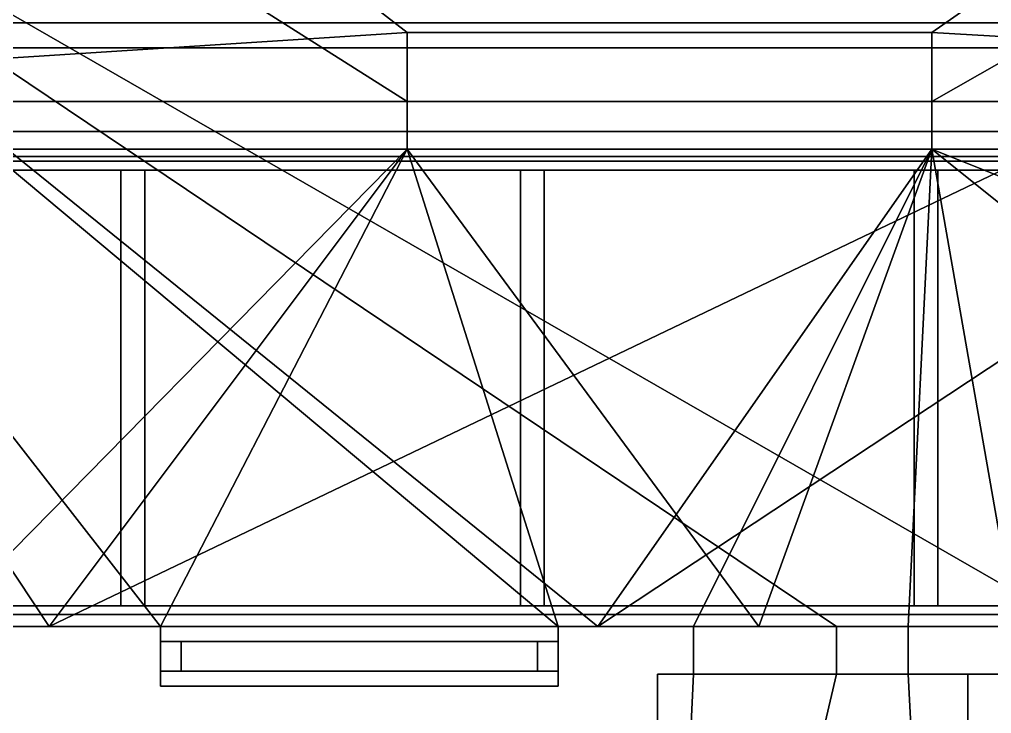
# Model space of a CAD drawing. Extents: x -7.1 to 5.5, y -11 to 12.
# Drawn here: x -3.785 to 0.29, y 5.336 to 8.244 of the extents above; entities that cross this region are included whole.
import ezdxf

# ---------------------------------------------------------------- set-up
doc = ezdxf.new("R2010")
doc.units = 0

msp = doc.modelspace()

# ---------------------------------------------------------------- linework, layer by layer
for points in [[(-7.01, 11.9, 23.0261), (-7.01, 7.7, 23.0261), (5.39, 7.7, 23.0261), (5.39, 11.9, 23.0261)], [(0.04, 8.189, 3.6953), (5.04, 11.6741, 3.6953), (-6.66, 11.6741, 3.6953), (-2.16, 8.189, 3.6953)], [(-2.16, 8.189, 3.6953), (-6.66, 11.6741, 3.6953), (-6.66, 7.9, 3.6953)], [(0.04, 8.189, 7.2953), (5.04, 11.6741, 7.2953), (-6.66, 11.6741, 7.2953), (-2.16, 8.189, 7.2953)], [(-2.16, 8.189, 7.2953), (-6.66, 11.6741, 7.2953), (-6.66, 7.9, 7.2953)], [(0.04, 8.189, 10.8953), (5.04, 11.6741, 10.8953), (-6.66, 11.6741, 10.8953), (-2.16, 8.189, 10.8953)], [(-2.16, 8.189, 10.8953), (-6.66, 11.6741, 10.8953), (-6.66, 7.9, 10.8953)], [(0.04, 8.189, 14.4953), (5.04, 11.6741, 14.4953), (-6.66, 11.6741, 14.4953), (-2.16, 8.189, 14.4953)], [(-2.16, 8.189, 14.4953), (-6.66, 11.6741, 14.4953), (-6.66, 7.9, 14.4953)], [(0.04, 8.189, 18.0953), (5.04, 11.6741, 18.0953), (-6.66, 11.6741, 18.0953), (-2.16, 8.189, 18.0953)], [(-2.16, 8.189, 18.0953), (-6.66, 11.6741, 18.0953), (-6.66, 7.9, 18.0953)], [(5.04, 11.6741, 3.6953), (0.04, 8.189, 3.6953), (5.04, 7.9, 3.6953)], [(5.04, 11.6741, 7.2953), (0.04, 8.189, 7.2953), (5.04, 7.9, 7.2953)], [(5.04, 11.6741, 10.8953), (0.04, 8.189, 10.8953), (5.04, 7.9, 10.8953)], [(5.04, 11.6741, 14.4953), (0.04, 8.189, 14.4953), (5.04, 7.9, 14.4953)], [(5.04, 11.6741, 18.0953), (0.04, 8.189, 18.0953), (5.04, 7.9, 18.0953)], [(-2.16, 7.9, 6.8953), (-6.66, 7.9, 6.8953), (-6.66, 10.7481, 6.8953)], [(-2.16, 7.9, 6.8953), (-6.66, 10.7481, 6.8953), (5.04, 10.7481, 6.8953), (0.04, 7.9, 6.8953)], [(-2.16, 7.9, 10.4953), (-6.66, 7.9, 10.4953), (-6.66, 10.7481, 10.4953)], [(-2.16, 7.9, 10.4953), (-6.66, 10.7481, 10.4953), (5.04, 10.7481, 10.4953), (0.04, 7.9, 10.4953)], [(-2.16, 7.9, 14.0953), (-6.66, 7.9, 14.0953), (-6.66, 10.7481, 14.0953)], [(-2.16, 7.9, 14.0953), (-6.66, 10.7481, 14.0953), (5.04, 10.7481, 14.0953), (0.04, 7.9, 14.0953)], [(-2.16, 7.9, 17.6953), (-6.66, 7.9, 17.6953), (-6.66, 10.7481, 17.6953)], [(-2.16, 7.9, 17.6953), (-6.66, 10.7481, 17.6953), (5.04, 10.7481, 17.6953), (0.04, 7.9, 17.6953)], [(-2.16, 7.9, 21.2953), (-6.66, 7.9, 21.2953), (-6.66, 10.7481, 21.2953)], [(-2.16, 7.9, 21.2953), (-6.66, 10.7481, 21.2953), (5.04, 10.7481, 21.2953), (0.04, 7.9, 21.2953)], [(5.04, 10.7481, 6.8953), (5.04, 7.9, 6.8953), (0.04, 7.9, 6.8953)], [(5.04, 10.7481, 10.4953), (5.04, 7.9, 10.4953), (0.04, 7.9, 10.4953)], [(5.04, 10.7481, 14.0953), (5.04, 7.9, 14.0953), (0.04, 7.9, 14.0953)], [(5.04, 10.7481, 17.6953), (5.04, 7.9, 17.6953), (0.04, 7.9, 17.6953)], [(5.04, 10.7481, 21.2953), (5.04, 7.9, 21.2953), (0.04, 7.9, 21.2953)], [(4.69, 9.7, 3.0953), (-3.66, 5.7, 3.0953), (-6.31, 9.7, 3.0953)], [(-6.31, 9.7, 3.0953), (-3.66, 5.7, 3.0953), (-5.96, 5.7, 3.0953)], [(-6.31, 9.7, 0.0953), (-4.1267, 5.7, 0.0953), (-3.66, 5.7, 0.0953)], [(-6.31, 9.7, 0.0953), (-3.66, 5.7, 0.0953), (-3.1934, 5.7, 0.0953)], [(-6.31, 9.7, 0.0953), (-3.1934, 5.7, 0.0953), (-1.5267, 5.7, 0.0953)], [(-6.31, 9.7, 0.0953), (-1.5267, 5.7, 0.0953), (-1.36, 5.7, 0.0953)], [(-6.31, 9.7, 0.0953), (-0.36, 5.7, 0.0953), (0.64, 5.7, 0.0953)], [(-6.31, 9.7, 0.0953), (0.64, 5.7, 0.0953), (1.09, 5.7, 0.0953), (4.69, 9.7, 0.0953)], [(-6.31, 9.7, 0.0953), (-1.36, 5.7, 0.0953), (-0.36, 5.7, 0.0953)], [(4.69, 9.7, 3.0953), (-1.36, 5.7, 3.0953), (-3.66, 5.7, 3.0953)], [(4.69, 9.7, 3.0953), (1.09, 5.7, 3.0953), (-1.36, 5.7, 3.0953)], [(4.69, 8.23, 1.0453), (-4.31, 8.23, 1.0453), (-4.31, 7.67, 1.0453), (4.69, 7.67, 1.0453)], [(4.69, 8.23, 0.9453), (-4.31, 8.23, 0.9453), (-4.31, 8.23, 1.0453), (4.69, 8.23, 1.0453)], [(4.69, 8.23, 0.9453), (4.69, 7.67, 0.9453), (-4.31, 7.67, 0.9453), (-4.31, 8.23, 0.9453)], [(-2.16, 7.9, 3.6953), (-2.16, 8.189, 3.6953), (-6.66, 7.9, 3.6953)], [(-2.16, 7.9, 7.2953), (-2.16, 8.189, 7.2953), (-6.66, 7.9, 7.2953)], [(-2.16, 7.9, 10.8953), (-2.16, 8.189, 10.8953), (-6.66, 7.9, 10.8953)], [(-2.16, 7.9, 14.4953), (-2.16, 8.189, 14.4953), (-6.66, 7.9, 14.4953)], [(-2.16, 7.9, 18.0953), (-2.16, 8.189, 18.0953), (-6.66, 7.9, 18.0953)], [(0.04, 7.9, 3.6102), (0.04, 8.189, 3.6102), (-2.16, 8.189, 3.6102), (-2.16, 7.9, 3.6102)], [(0.04, 8.189, 3.6102), (0.04, 8.189, 3.6953), (-2.16, 8.189, 3.6953), (-2.16, 8.189, 3.6102)], [(-2.16, 7.9, 3.6953), (-2.16, 7.9, 3.6102), (-2.16, 8.189, 3.6102), (-2.16, 8.189, 3.6953)], [(0.04, 7.9, 7.2103), (0.04, 8.189, 7.2103), (-2.16, 8.189, 7.2103), (-2.16, 7.9, 7.2103)], [(0.04, 8.189, 7.2103), (0.04, 8.189, 7.2953), (-2.16, 8.189, 7.2953), (-2.16, 8.189, 7.2103)], [(-2.16, 7.9, 7.2953), (-2.16, 7.9, 7.2103), (-2.16, 8.189, 7.2103), (-2.16, 8.189, 7.2953)], [(0.04, 7.9, 10.8103), (0.04, 8.189, 10.8103), (-2.16, 8.189, 10.8103), (-2.16, 7.9, 10.8103)], [(0.04, 8.189, 10.8103), (0.04, 8.189, 10.8953), (-2.16, 8.189, 10.8953), (-2.16, 8.189, 10.8103)], [(-2.16, 7.9, 10.8953), (-2.16, 7.9, 10.8103), (-2.16, 8.189, 10.8103), (-2.16, 8.189, 10.8953)], [(0.04, 7.9, 14.4103), (0.04, 8.189, 14.4103), (-2.16, 8.189, 14.4103), (-2.16, 7.9, 14.4103)], [(0.04, 8.189, 14.4103), (0.04, 8.189, 14.4953), (-2.16, 8.189, 14.4953), (-2.16, 8.189, 14.4103)], [(-2.16, 7.9, 14.4953), (-2.16, 7.9, 14.4103), (-2.16, 8.189, 14.4103), (-2.16, 8.189, 14.4953)], [(0.04, 7.9, 18.0103), (0.04, 8.189, 18.0103), (-2.16, 8.189, 18.0103), (-2.16, 7.9, 18.0103)], [(0.04, 8.189, 18.0103), (0.04, 8.189, 18.0953), (-2.16, 8.189, 18.0953), (-2.16, 8.189, 18.0103)], [(-2.16, 7.9, 18.0953), (-2.16, 7.9, 18.0103), (-2.16, 8.189, 18.0103), (-2.16, 8.189, 18.0953)], [(0.04, 8.189, 3.6953), (0.04, 7.9, 3.6953), (5.04, 7.9, 3.6953)], [(0.04, 7.9, 3.6953), (0.04, 8.189, 3.6953), (0.04, 8.189, 3.6102), (0.04, 7.9, 3.6102)], [(0.04, 8.189, 7.2953), (0.04, 7.9, 7.2953), (5.04, 7.9, 7.2953)], [(0.04, 7.9, 7.2953), (0.04, 8.189, 7.2953), (0.04, 8.189, 7.2103), (0.04, 7.9, 7.2103)], [(0.04, 8.189, 10.8953), (0.04, 7.9, 10.8953), (5.04, 7.9, 10.8953)], [(0.04, 7.9, 10.8953), (0.04, 8.189, 10.8953), (0.04, 8.189, 10.8103), (0.04, 7.9, 10.8103)], [(0.04, 8.189, 14.4953), (0.04, 7.9, 14.4953), (5.04, 7.9, 14.4953)], [(0.04, 7.9, 14.4953), (0.04, 8.189, 14.4953), (0.04, 8.189, 14.4103), (0.04, 7.9, 14.4103)], [(0.04, 8.189, 18.0953), (0.04, 7.9, 18.0953), (5.04, 7.9, 18.0953)], [(0.04, 7.9, 18.0953), (0.04, 8.189, 18.0953), (0.04, 8.189, 18.0103), (0.04, 7.9, 18.0103)], [(4.69, 8.125, 0.0953), (-4.31, 8.125, 0.0953), (-4.31, 8.125, 0.9453), (4.69, 8.125, 0.9453)], [(-2.16, 7.9, 3.6953), (-6.66, 7.9, 3.6953), (-6.66, 7.9, 6.8953), (-2.16, 7.9, 6.8953)], [(-2.16, 7.9, 7.2953), (-6.66, 7.9, 7.2953), (-6.66, 7.9, 10.4953), (-2.16, 7.9, 10.4953)], [(-2.16, 7.9, 10.8953), (-6.66, 7.9, 10.8953), (-6.66, 7.9, 14.0953), (-2.16, 7.9, 14.0953)], [(-2.16, 7.9, 14.4953), (-6.66, 7.9, 14.4953), (-6.66, 7.9, 17.6953), (-2.16, 7.9, 17.6953)], [(-2.16, 7.9, 18.0953), (-6.66, 7.9, 18.0953), (-6.66, 7.9, 21.2953), (-2.16, 7.9, 21.2953)], [(-2.16, 7.9, 6.8953), (0.04, 7.9, 6.8953), (0.04, 7.7, 6.8953), (-2.16, 7.7, 6.8953)], [(0.04, 7.7, 3.4953), (0.04, 7.9, 3.4953), (-2.16, 7.9, 3.4953), (-2.16, 7.7, 3.4953)], [(0.04, 7.9, 3.6102), (-2.16, 7.9, 3.6102), (-2.16, 7.9, 3.4953), (0.04, 7.9, 3.4953)], [(-2.16, 7.9, 3.6102), (-2.16, 7.9, 3.6953), (-2.16, 7.7, 3.4953), (-2.16, 7.9, 3.4953)], [(-2.16, 7.9, 6.8953), (-2.16, 7.7, 6.8953), (-2.16, 7.7, 3.4953), (-2.16, 7.9, 3.6953)], [(-2.16, 7.9, 10.4953), (0.04, 7.9, 10.4953), (0.04, 7.7, 10.4953), (-2.16, 7.7, 10.4953)], [(0.04, 7.7, 7.0953), (0.04, 7.9, 7.0953), (-2.16, 7.9, 7.0953), (-2.16, 7.7, 7.0953)], [(0.04, 7.9, 7.2103), (-2.16, 7.9, 7.2103), (-2.16, 7.9, 7.0953), (0.04, 7.9, 7.0953)], [(-2.16, 7.9, 7.2103), (-2.16, 7.9, 7.2953), (-2.16, 7.7, 7.0953), (-2.16, 7.9, 7.0953)], [(-2.16, 7.9, 10.4953), (-2.16, 7.7, 10.4953), (-2.16, 7.7, 7.0953), (-2.16, 7.9, 7.2953)], [(-2.16, 7.9, 14.0953), (0.04, 7.9, 14.0953), (0.04, 7.7, 14.0953), (-2.16, 7.7, 14.0953)], [(0.04, 7.7, 10.6953), (0.04, 7.9, 10.6953), (-2.16, 7.9, 10.6953), (-2.16, 7.7, 10.6953)], [(0.04, 7.9, 10.8103), (-2.16, 7.9, 10.8103), (-2.16, 7.9, 10.6953), (0.04, 7.9, 10.6953)], [(-2.16, 7.9, 10.8103), (-2.16, 7.9, 10.8953), (-2.16, 7.7, 10.6953), (-2.16, 7.9, 10.6953)], [(-2.16, 7.9, 14.0953), (-2.16, 7.7, 14.0953), (-2.16, 7.7, 10.6953), (-2.16, 7.9, 10.8953)], [(-2.16, 7.9, 17.6953), (0.04, 7.9, 17.6953), (0.04, 7.7, 17.6953), (-2.16, 7.7, 17.6953)], [(0.04, 7.7, 14.2953), (0.04, 7.9, 14.2953), (-2.16, 7.9, 14.2953), (-2.16, 7.7, 14.2953)], [(0.04, 7.9, 14.4103), (-2.16, 7.9, 14.4103), (-2.16, 7.9, 14.2953), (0.04, 7.9, 14.2953)], [(-2.16, 7.9, 14.4103), (-2.16, 7.9, 14.4953), (-2.16, 7.7, 14.2953), (-2.16, 7.9, 14.2953)], [(-2.16, 7.9, 17.6953), (-2.16, 7.7, 17.6953), (-2.16, 7.7, 14.2953), (-2.16, 7.9, 14.4953)], [(-2.16, 7.9, 21.2953), (0.04, 7.9, 21.2953), (0.04, 7.7, 21.8188), (-2.16, 7.7, 21.8188)], [(0.04, 7.7, 17.8953), (0.04, 7.9, 17.8953), (-2.16, 7.9, 17.8953), (-2.16, 7.7, 17.8953)], [(0.04, 7.9, 18.0103), (-2.16, 7.9, 18.0103), (-2.16, 7.9, 17.8953), (0.04, 7.9, 17.8953)], [(-2.16, 7.9, 18.0103), (-2.16, 7.9, 18.0953), (-2.16, 7.7, 17.8953), (-2.16, 7.9, 17.8953)], [(-2.16, 7.9, 21.2953), (-2.16, 7.7, 21.8188), (-2.16, 7.7, 17.8953), (-2.16, 7.9, 18.0953)], [(5.04, 7.9, 3.6953), (0.04, 7.9, 3.6953), (0.04, 7.9, 6.8953), (5.04, 7.9, 6.8953)], [(0.04, 7.7, 3.4953), (0.04, 7.9, 3.6102), (0.04, 7.9, 3.4953)], [(0.04, 7.7, 3.4953), (0.04, 7.9, 3.6953), (0.04, 7.9, 3.6102)], [(0.04, 7.9, 6.8953), (0.04, 7.9, 3.6953), (0.04, 7.7, 3.4953), (0.04, 7.7, 6.8953)], [(5.04, 7.9, 7.2953), (0.04, 7.9, 7.2953), (0.04, 7.9, 10.4953), (5.04, 7.9, 10.4953)], [(0.04, 7.7, 7.0953), (0.04, 7.9, 7.2103), (0.04, 7.9, 7.0953)], [(0.04, 7.7, 7.0953), (0.04, 7.9, 7.2953), (0.04, 7.9, 7.2103)], [(0.04, 7.9, 10.4953), (0.04, 7.9, 7.2953), (0.04, 7.7, 7.0953), (0.04, 7.7, 10.4953)], [(5.04, 7.9, 10.8953), (0.04, 7.9, 10.8953), (0.04, 7.9, 14.0953), (5.04, 7.9, 14.0953)], [(0.04, 7.7, 10.6953), (0.04, 7.9, 10.8103), (0.04, 7.9, 10.6953)], [(0.04, 7.7, 10.6953), (0.04, 7.9, 10.8953), (0.04, 7.9, 10.8103)], [(0.04, 7.9, 14.0953), (0.04, 7.9, 10.8953), (0.04, 7.7, 10.6953), (0.04, 7.7, 14.0953)], [(5.04, 7.9, 14.4953), (0.04, 7.9, 14.4953), (0.04, 7.9, 17.6953), (5.04, 7.9, 17.6953)], [(0.04, 7.7, 14.2953), (0.04, 7.9, 14.4103), (0.04, 7.9, 14.2953)], [(0.04, 7.7, 14.2953), (0.04, 7.9, 14.4953), (0.04, 7.9, 14.4103)], [(0.04, 7.9, 17.6953), (0.04, 7.9, 14.4953), (0.04, 7.7, 14.2953), (0.04, 7.7, 17.6953)], [(5.04, 7.9, 18.0953), (0.04, 7.9, 18.0953), (0.04, 7.9, 21.2953), (5.04, 7.9, 21.2953)], [(0.04, 7.7, 17.8953), (0.04, 7.9, 18.0103), (0.04, 7.9, 17.8953)], [(0.04, 7.7, 17.8953), (0.04, 7.9, 18.0953), (0.04, 7.9, 18.0103)], [(0.04, 7.9, 21.2953), (0.04, 7.9, 18.0953), (0.04, 7.7, 17.8953), (0.04, 7.7, 21.8188)], [(4.69, 7.775, 0.9453), (-4.31, 7.775, 0.9453), (-4.31, 7.775, 0.0953), (4.69, 7.775, 0.0953)], [(-7.01, 7.7, 22.9), (-7.06, 7.65, 22.9), (5.44, 7.65, 22.9), (5.39, 7.7, 22.9)], [(5.39, 7.7, 22.7697), (5.44, 7.65, 22.7697), (-7.06, 7.65, 22.7697), (-7.01, 7.7, 22.7697)], [(-6.76, 7.7, 22.1453), (5.14, 7.7, 22.1453), (5.39, 7.7, 23.0261), (-7.01, 7.7, 23.0261)], [(5.14, 7.7, 22.1453), (-6.76, 7.7, 22.1453), (-6.6794, 7.6131, 22.1453), (5.0593, 7.6131, 22.1453)], [(5.0593, 7.6131, 22.1453), (-6.6794, 7.6131, 22.1453), (-6.66, 7.7, 21.8188), (5.04, 7.7, 21.8188)], [(-6.66, 7.7, 3.4953), (-2.16, 7.7, 3.4953), (-2.16, 7.7, 6.8953), (-6.66, 7.7, 6.8953)], [(-2.16, 7.7, 6.8953), (-3.66, 5.7, 6.8953), (-6.66, 5.7, 6.8953), (-6.66, 7.7, 6.8953)], [(-4.1267, 5.7, 3.4953), (-2.16, 7.7, 3.4953), (-6.66, 7.7, 3.4953)], [(-6.66, 7.7, 7.0953), (-2.16, 7.7, 7.0953), (-2.16, 7.7, 10.4953), (-6.66, 7.7, 10.4953)], [(-2.16, 7.7, 10.4953), (-3.66, 5.7, 10.4953), (-6.66, 5.7, 10.4953), (-6.66, 7.7, 10.4953)], [(-4.1267, 5.7, 7.0953), (-2.16, 7.7, 7.0953), (-6.66, 7.7, 7.0953)], [(-6.66, 7.7, 10.6953), (-2.16, 7.7, 10.6953), (-2.16, 7.7, 14.0953), (-6.66, 7.7, 14.0953)], [(-2.16, 7.7, 14.0953), (-3.66, 5.7, 14.0953), (-6.66, 5.7, 14.0953), (-6.66, 7.7, 14.0953)], [(-4.1267, 5.7, 10.6953), (-2.16, 7.7, 10.6953), (-6.66, 7.7, 10.6953)], [(-6.66, 7.7, 14.2953), (-2.16, 7.7, 14.2953), (-2.16, 7.7, 17.6953), (-6.66, 7.7, 17.6953)], [(-2.16, 7.7, 17.6953), (-3.66, 5.7, 17.6953), (-6.66, 5.7, 17.6953), (-6.66, 7.7, 17.6953)], [(-4.1267, 5.7, 14.2953), (-2.16, 7.7, 14.2953), (-6.66, 7.7, 14.2953)], [(-6.66, 7.7, 17.8953), (-2.16, 7.7, 17.8953), (-2.16, 7.7, 21.8188), (-6.66, 7.7, 21.8188)], [(-4.1267, 5.7, 17.8953), (-2.16, 7.7, 17.8953), (-6.66, 7.7, 17.8953)], [(-4.31, 7.67, 0.9453), (4.69, 7.67, 0.9453), (4.69, 7.67, 1.0453), (-4.31, 7.67, 1.0453)], [(-3.66, 5.7, 3.4953), (-2.16, 7.7, 3.4953), (-4.1267, 5.7, 3.4953)], [(-3.66, 5.7, 7.0953), (-2.16, 7.7, 7.0953), (-4.1267, 5.7, 7.0953)], [(-3.66, 5.7, 10.6953), (-2.16, 7.7, 10.6953), (-4.1267, 5.7, 10.6953)], [(-3.66, 5.7, 14.2953), (-2.16, 7.7, 14.2953), (-4.1267, 5.7, 14.2953)], [(-3.66, 5.7, 17.8953), (-2.16, 7.7, 17.8953), (-4.1267, 5.7, 17.8953)], [(-3.66, 5.7, 3.4953), (-3.1934, 5.7, 3.4953), (-2.16, 7.7, 3.4953)], [(-0.685, 5.7, 6.8953), (-3.66, 5.7, 6.8953), (-2.16, 7.7, 6.8953)], [(-3.66, 5.7, 7.0953), (-3.1934, 5.7, 7.0953), (-2.16, 7.7, 7.0953)], [(-0.685, 5.7, 10.4953), (-3.66, 5.7, 10.4953), (-2.16, 7.7, 10.4953)], [(-3.66, 5.7, 10.6953), (-3.1934, 5.7, 10.6953), (-2.16, 7.7, 10.6953)], [(-0.685, 5.7, 14.0953), (-3.66, 5.7, 14.0953), (-2.16, 7.7, 14.0953)], [(-3.66, 5.7, 14.2953), (-3.1934, 5.7, 14.2953), (-2.16, 7.7, 14.2953)], [(-0.685, 5.7, 17.6953), (-3.66, 5.7, 17.6953), (-2.16, 7.7, 17.6953)], [(-3.66, 5.7, 17.8953), (-3.1934, 5.7, 17.8953), (-2.16, 7.7, 17.8953)], [(-1.5267, 5.7, 3.4953), (-2.16, 7.7, 3.4953), (-3.1934, 5.7, 3.4953)], [(-1.5267, 5.7, 7.0953), (-2.16, 7.7, 7.0953), (-3.1934, 5.7, 7.0953)], [(-1.5267, 5.7, 10.6953), (-2.16, 7.7, 10.6953), (-3.1934, 5.7, 10.6953)], [(-1.5267, 5.7, 14.2953), (-2.16, 7.7, 14.2953), (-3.1934, 5.7, 14.2953)], [(-1.5267, 5.7, 17.8953), (-2.16, 7.7, 17.8953), (-3.1934, 5.7, 17.8953)], [(-1.36, 5.7, 3.4953), (0.04, 7.7, 3.4953), (-2.16, 7.7, 3.4953), (-1.5267, 5.7, 3.4953)], [(-0.685, 5.7, 6.8953), (-2.16, 7.7, 6.8953), (0.04, 7.7, 6.8953)], [(-1.36, 5.7, 7.0953), (0.04, 7.7, 7.0953), (-2.16, 7.7, 7.0953), (-1.5267, 5.7, 7.0953)], [(-0.685, 5.7, 10.4953), (-2.16, 7.7, 10.4953), (0.04, 7.7, 10.4953)], [(-1.36, 5.7, 10.6953), (0.04, 7.7, 10.6953), (-2.16, 7.7, 10.6953), (-1.5267, 5.7, 10.6953)], [(-0.685, 5.7, 14.0953), (-2.16, 7.7, 14.0953), (0.04, 7.7, 14.0953)], [(-1.36, 5.7, 14.2953), (0.04, 7.7, 14.2953), (-2.16, 7.7, 14.2953), (-1.5267, 5.7, 14.2953)], [(-0.685, 5.7, 17.6953), (-2.16, 7.7, 17.6953), (0.04, 7.7, 17.6953)], [(-1.36, 5.7, 17.8953), (0.04, 7.7, 17.8953), (-2.16, 7.7, 17.8953), (-1.5267, 5.7, 17.8953)], [(-1.36, 5.7, 3.4953), (-0.96, 5.7, 3.4953), (0.04, 7.7, 3.4953)], [(-1.36, 5.7, 7.0953), (-0.96, 5.7, 7.0953), (0.04, 7.7, 7.0953)], [(-1.36, 5.7, 10.6953), (-0.96, 5.7, 10.6953), (0.04, 7.7, 10.6953)], [(-1.36, 5.7, 14.2953), (-0.96, 5.7, 14.2953), (0.04, 7.7, 14.2953)], [(-1.36, 5.7, 17.8953), (-0.96, 5.7, 17.8953), (0.04, 7.7, 17.8953)], [(-0.06, 5.7, 3.4953), (0.04, 7.7, 3.4953), (-0.96, 5.7, 3.4953)], [(-0.06, 5.7, 7.0953), (0.04, 7.7, 7.0953), (-0.96, 5.7, 7.0953)], [(-0.06, 5.7, 10.6953), (0.04, 7.7, 10.6953), (-0.96, 5.7, 10.6953)], [(-0.06, 5.7, 14.2953), (0.04, 7.7, 14.2953), (-0.96, 5.7, 14.2953)], [(-0.06, 5.7, 17.8953), (0.04, 7.7, 17.8953), (-0.96, 5.7, 17.8953)], [(5.04, 5.7, 6.8953), (-0.685, 5.7, 6.8953), (0.04, 7.7, 6.8953)], [(5.04, 5.7, 10.4953), (-0.685, 5.7, 10.4953), (0.04, 7.7, 10.4953)], [(5.04, 5.7, 14.0953), (-0.685, 5.7, 14.0953), (0.04, 7.7, 14.0953)], [(5.04, 5.7, 17.6953), (-0.685, 5.7, 17.6953), (0.04, 7.7, 17.6953)], [(0.39, 5.7, 3.4953), (0.04, 7.7, 3.4953), (-0.06, 5.7, 3.4953)], [(0.39, 5.7, 7.0953), (0.04, 7.7, 7.0953), (-0.06, 5.7, 7.0953)], [(0.39, 5.7, 10.6953), (0.04, 7.7, 10.6953), (-0.06, 5.7, 10.6953)], [(0.39, 5.7, 14.2953), (0.04, 7.7, 14.2953), (-0.06, 5.7, 14.2953)], [(0.39, 5.7, 17.8953), (0.04, 7.7, 17.8953), (-0.06, 5.7, 17.8953)], [(5.04, 5.7, 3.4953), (5.04, 7.7, 3.4953), (0.04, 7.7, 3.4953), (2.54, 5.7, 3.4953)], [(0.04, 7.7, 3.4953), (5.04, 7.7, 3.4953), (5.04, 7.7, 6.8953), (0.04, 7.7, 6.8953)], [(0.04, 7.7, 6.8953), (5.04, 7.7, 6.8953), (5.04, 5.7, 6.8953)], [(0.39, 5.7, 3.4953), (2.54, 5.7, 3.4953), (0.04, 7.7, 3.4953)], [(5.04, 5.7, 7.0953), (5.04, 7.7, 7.0953), (0.04, 7.7, 7.0953), (2.54, 5.7, 7.0953)], [(0.04, 7.7, 7.0953), (5.04, 7.7, 7.0953), (5.04, 7.7, 10.4953), (0.04, 7.7, 10.4953)], [(0.04, 7.7, 10.4953), (5.04, 7.7, 10.4953), (5.04, 5.7, 10.4953)], [(0.39, 5.7, 7.0953), (2.54, 5.7, 7.0953), (0.04, 7.7, 7.0953)], [(5.04, 5.7, 10.6953), (5.04, 7.7, 10.6953), (0.04, 7.7, 10.6953), (2.54, 5.7, 10.6953)], [(0.04, 7.7, 10.6953), (5.04, 7.7, 10.6953), (5.04, 7.7, 14.0953), (0.04, 7.7, 14.0953)], [(0.04, 7.7, 14.0953), (5.04, 7.7, 14.0953), (5.04, 5.7, 14.0953)], [(0.39, 5.7, 10.6953), (2.54, 5.7, 10.6953), (0.04, 7.7, 10.6953)], [(5.04, 5.7, 14.2953), (5.04, 7.7, 14.2953), (0.04, 7.7, 14.2953), (2.54, 5.7, 14.2953)], [(0.04, 7.7, 14.2953), (5.04, 7.7, 14.2953), (5.04, 7.7, 17.6953), (0.04, 7.7, 17.6953)], [(0.04, 7.7, 17.6953), (5.04, 7.7, 17.6953), (5.04, 5.7, 17.6953)], [(0.39, 5.7, 14.2953), (2.54, 5.7, 14.2953), (0.04, 7.7, 14.2953)], [(5.04, 5.7, 17.8953), (5.04, 7.7, 17.8953), (0.04, 7.7, 17.8953), (2.54, 5.7, 17.8953)], [(0.04, 7.7, 17.8953), (5.04, 7.7, 17.8953), (5.04, 7.7, 21.8188), (0.04, 7.7, 21.8188)], [(0.39, 5.7, 17.8953), (2.54, 5.7, 17.8953), (0.04, 7.7, 17.8953)], [(5.44, 7.65, 22.9), (-7.06, 7.65, 22.9), (-7.06, 7.65, 22.7697), (5.44, 7.65, 22.7697)], [(5.0593, 7.6131, 22.0394), (5.0593, 5.7869, 22.0394), (-6.6794, 5.7869, 22.0394), (-6.6794, 7.6131, 22.0394)], [(-6.6794, 5.7869, 22.0747), (5.0593, 5.7869, 22.0747), (5.0593, 7.6131, 22.0747), (-6.6794, 7.6131, 22.0747)], [(5.0593, 7.6131, 22.0747), (5.0593, 7.6131, 22.0394), (-6.6794, 7.6131, 22.0394), (-6.6794, 7.6131, 22.0747)], [(-3.2597, 7.6131, 22.1012), (-3.3597, 7.6131, 22.1012), (-3.3597, 5.7869, 22.1012), (-3.2597, 5.7869, 22.1012)], [(-3.2597, 5.7869, 22.0129), (-3.3597, 5.7869, 22.0129), (-3.3597, 7.6131, 22.0129), (-3.2597, 7.6131, 22.0129)], [(-3.3597, 7.6131, 22.0129), (-3.3597, 5.7869, 22.0129), (-3.3597, 5.7869, 22.1012), (-3.3597, 7.6131, 22.1012)], [(-3.2597, 5.7869, 22.1012), (-3.2597, 5.7869, 22.0129), (-3.2597, 7.6131, 22.0129), (-3.2597, 7.6131, 22.1012)], [(-1.6847, 7.6131, 22.0129), (-1.6847, 5.7869, 22.0129), (-1.6847, 5.7869, 22.1012), (-1.6847, 7.6131, 22.1012)], [(-1.5847, 5.7869, 22.0129), (-1.6847, 5.7869, 22.0129), (-1.6847, 7.6131, 22.0129), (-1.5847, 7.6131, 22.0129)], [(-1.5847, 7.6131, 22.1012), (-1.6847, 7.6131, 22.1012), (-1.6847, 5.7869, 22.1012), (-1.5847, 5.7869, 22.1012)], [(-1.5847, 5.7869, 22.1012), (-1.5847, 5.7869, 22.0129), (-1.5847, 7.6131, 22.0129), (-1.5847, 7.6131, 22.1012)], [(0.0653, 7.6131, 22.1012), (-0.0347, 7.6131, 22.1012), (-0.0347, 5.7869, 22.1012), (0.0653, 5.7869, 22.1012)], [(0.0653, 5.7869, 22.0129), (-0.0347, 5.7869, 22.0129), (-0.0347, 7.6131, 22.0129), (0.0653, 7.6131, 22.0129)], [(-0.0347, 7.6131, 22.0129), (-0.0347, 5.7869, 22.0129), (-0.0347, 5.7869, 22.1012), (-0.0347, 7.6131, 22.1012)], [(0.0653, 5.7869, 22.1012), (0.0653, 5.7869, 22.0129), (0.0653, 7.6131, 22.0129), (0.0653, 7.6131, 22.1012)], [(-6.76, 5.7, 22.1453), (5.14, 5.7, 22.1453), (5.0593, 5.7869, 22.1453), (-6.6794, 5.7869, 22.1453)], [(-6.6794, 5.7869, 22.1453), (5.0593, 5.7869, 22.1453), (5.0593, 5.7, 21.8188), (-6.66, 5.7, 21.8188)], [(5.0593, 5.7869, 22.0394), (5.0593, 5.7869, 22.0747), (-6.6794, 5.7869, 22.0747), (-6.6794, 5.7869, 22.0394)], [(-7.06, 5.75, 22.7697), (-7.06, 5.75, 22.9), (5.44, 5.75, 22.9), (5.44, 5.75, 22.7697)], [(-7.01, 5.7, 22.7697), (-7.06, 5.75, 22.7697), (5.44, 5.75, 22.7697), (5.39, 5.7, 22.7697)], [(5.39, 5.7, 22.9), (5.44, 5.75, 22.9), (-7.06, 5.75, 22.9), (-7.01, 5.7, 22.9)], [(5.39, 5.7, 23.0261), (-7.01, 5.7, 23.0261), (-6.2318, 5.1986, 23.0261), (4.6118, 5.1986, 23.0261)], [(5.14, 5.7, 22.1453), (-6.76, 5.7, 22.1453), (-7.01, 5.7, 23.0261), (5.39, 5.7, 23.0261)], [(-3.66, 5.7, 6.4953), (-5.96, 5.7, 6.4953), (-6.66, 5.7, 6.8953), (-3.66, 5.7, 6.8953)], [(-3.66, 5.7, 10.0953), (-5.96, 5.7, 10.0953), (-6.66, 5.7, 10.4953), (-3.66, 5.7, 10.4953)], [(-3.66, 5.7, 13.6953), (-5.96, 5.7, 13.6953), (-6.66, 5.7, 14.0953), (-3.66, 5.7, 14.0953)], [(-3.66, 5.7, 17.2953), (-5.96, 5.7, 17.2953), (-6.66, 5.7, 17.6953), (-3.66, 5.7, 17.6953)], [(-3.66, 5.7, 20.8953), (-5.96, 5.7, 20.8953), (-6.66, 5.7, 21.8188), (-3.66, 5.7, 21.8188)], [(-3.66, 5.7, 6.4953), (-4.1267, 5.7, 6.0453), (-5.7934, 5.7, 6.0453), (-5.96, 5.7, 6.4953)], [(-3.66, 5.7, 10.0953), (-4.1267, 5.7, 9.6453), (-5.7934, 5.7, 9.6453), (-5.96, 5.7, 10.0953)], [(-3.66, 5.7, 13.6953), (-4.1267, 5.7, 13.2453), (-5.7934, 5.7, 13.2453), (-5.96, 5.7, 13.6953)], [(-3.66, 5.7, 17.2953), (-4.1267, 5.7, 16.8453), (-5.7934, 5.7, 16.8453), (-5.96, 5.7, 17.2953)], [(-3.66, 5.7, 3.0953), (-4.1267, 5.7, 2.6453), (-5.7934, 5.7, 2.6453), (-5.96, 5.7, 3.0953)], [(-3.66, 5.7, 20.8953), (-4.1267, 5.7, 20.4453), (-5.7934, 5.7, 20.4453), (-5.96, 5.7, 20.8953)], [(-3.66, 5.7, 3.4953), (-4.1267, 5.7, 3.4953), (-4.1267, 5.7, 6.0453), (-3.66, 5.7, 6.4953)], [(-3.66, 5.7, 7.0953), (-4.1267, 5.7, 7.0953), (-4.1267, 5.7, 9.6453), (-3.66, 5.7, 10.0953)], [(-3.66, 5.7, 10.6953), (-4.1267, 5.7, 10.6953), (-4.1267, 5.7, 13.2453), (-3.66, 5.7, 13.6953)], [(-3.66, 5.7, 14.2953), (-4.1267, 5.7, 14.2953), (-4.1267, 5.7, 16.8453), (-3.66, 5.7, 17.2953)], [(-3.66, 5.7, 0.0953), (-4.1267, 5.7, 0.0953), (-4.1267, 5.7, 2.6453), (-3.66, 5.7, 3.0953)], [(-3.66, 5.7, 17.8953), (-4.1267, 5.7, 17.8953), (-4.1267, 5.7, 20.4453), (-3.66, 5.7, 20.8953)], [(-3.66, 5.7, 6.4953), (-3.1934, 5.7, 6.0453), (-3.1934, 5.7, 3.4953), (-3.66, 5.7, 3.4953)], [(-1.36, 5.7, 6.4953), (-1.5267, 5.7, 6.0453), (-3.1934, 5.7, 6.0453), (-3.66, 5.7, 6.4953)], [(-3.66, 5.7, 6.4953), (-3.66, 5.7, 6.8953), (-0.685, 5.7, 6.8953), (-1.36, 5.7, 6.4953)], [(-3.66, 5.7, 10.0953), (-3.1934, 5.7, 9.6453), (-3.1934, 5.7, 7.0953), (-3.66, 5.7, 7.0953)], [(-1.36, 5.7, 10.0953), (-1.5267, 5.7, 9.6453), (-3.1934, 5.7, 9.6453), (-3.66, 5.7, 10.0953)], [(-3.66, 5.7, 10.0953), (-3.66, 5.7, 10.4953), (-0.685, 5.7, 10.4953), (-1.36, 5.7, 10.0953)], [(-3.66, 5.7, 13.6953), (-3.1934, 5.7, 13.2453), (-3.1934, 5.7, 10.6953), (-3.66, 5.7, 10.6953)], [(-1.36, 5.7, 13.6953), (-1.5267, 5.7, 13.2453), (-3.1934, 5.7, 13.2453), (-3.66, 5.7, 13.6953)], [(-3.66, 5.7, 13.6953), (-3.66, 5.7, 14.0953), (-0.685, 5.7, 14.0953), (-1.36, 5.7, 13.6953)], [(-3.66, 5.7, 17.2953), (-3.1934, 5.7, 16.8453), (-3.1934, 5.7, 14.2953), (-3.66, 5.7, 14.2953)], [(-1.36, 5.7, 17.2953), (-1.5267, 5.7, 16.8453), (-3.1934, 5.7, 16.8453), (-3.66, 5.7, 17.2953)], [(-3.66, 5.7, 17.2953), (-3.66, 5.7, 17.6953), (-0.685, 5.7, 17.6953), (-1.36, 5.7, 17.2953)], [(-1.36, 5.7, 3.0953), (-1.5267, 5.7, 2.6453), (-3.1934, 5.7, 2.6453), (-3.66, 5.7, 3.0953)], [(-3.66, 5.7, 3.0953), (-3.1934, 5.7, 2.6453), (-3.1934, 5.7, 0.0953), (-3.66, 5.7, 0.0953)], [(-3.66, 5.7, 20.8953), (-3.1934, 5.7, 20.4453), (-3.1934, 5.7, 17.8953), (-3.66, 5.7, 17.8953)], [(-1.36, 5.7, 20.8953), (-1.5267, 5.7, 20.4453), (-3.1934, 5.7, 20.4453), (-3.66, 5.7, 20.8953)], [(-3.66, 5.7, 20.8953), (-3.66, 5.7, 21.8188), (-0.685, 5.7, 21.8188), (-1.36, 5.7, 20.8953)], [(-3.1934, 5.7, 6.0453), (-1.5267, 5.7, 6.0453), (-1.5267, 5.45, 6.0453), (-3.1934, 5.45, 6.0453)], [(-3.1934, 5.7, 3.4953), (-3.1934, 5.7, 6.0453), (-3.1934, 5.45, 6.0453), (-3.1934, 5.45, 3.4953)], [(-1.5267, 5.7, 3.4953), (-3.1934, 5.7, 3.4953), (-3.1934, 5.45, 3.4953), (-1.5267, 5.45, 3.4953)], [(-3.1934, 5.7, 9.6453), (-1.5267, 5.7, 9.6453), (-1.5267, 5.45, 9.6453), (-3.1934, 5.45, 9.6453)], [(-3.1934, 5.7, 7.0953), (-3.1934, 5.7, 9.6453), (-3.1934, 5.45, 9.6453), (-3.1934, 5.45, 7.0953)], [(-1.5267, 5.7, 7.0953), (-3.1934, 5.7, 7.0953), (-3.1934, 5.45, 7.0953), (-1.5267, 5.45, 7.0953)], [(-3.1934, 5.7, 13.2453), (-1.5267, 5.7, 13.2453), (-1.5267, 5.45, 13.2453), (-3.1934, 5.45, 13.2453)], [(-3.1934, 5.7, 10.6953), (-3.1934, 5.7, 13.2453), (-3.1934, 5.45, 13.2453), (-3.1934, 5.45, 10.6953)], [(-1.5267, 5.7, 10.6953), (-3.1934, 5.7, 10.6953), (-3.1934, 5.45, 10.6953), (-1.5267, 5.45, 10.6953)], [(-3.1934, 5.7, 16.8453), (-1.5267, 5.7, 16.8453), (-1.5267, 5.45, 16.8453), (-3.1934, 5.45, 16.8453)], [(-3.1934, 5.7, 14.2953), (-3.1934, 5.7, 16.8453), (-3.1934, 5.45, 16.8453), (-3.1934, 5.45, 14.2953)], [(-1.5267, 5.7, 14.2953), (-3.1934, 5.7, 14.2953), (-3.1934, 5.45, 14.2953), (-1.5267, 5.45, 14.2953)], [(-1.5267, 5.7, 0.0953), (-3.1934, 5.7, 0.0953), (-3.1934, 5.45, 0.0953), (-1.5267, 5.45, 0.0953)], [(-3.1934, 5.7, 0.0953), (-3.1934, 5.7, 2.6453), (-3.1934, 5.45, 2.6453), (-3.1934, 5.45, 0.0953)], [(-3.1934, 5.7, 2.6453), (-1.5267, 5.7, 2.6453), (-1.5267, 5.45, 2.6453), (-3.1934, 5.45, 2.6453)], [(-3.1934, 5.7, 20.4453), (-1.5267, 5.7, 20.4453), (-1.5267, 5.45, 20.4453), (-3.1934, 5.45, 20.4453)], [(-3.1934, 5.7, 17.8953), (-3.1934, 5.7, 20.4453), (-3.1934, 5.45, 20.4453), (-3.1934, 5.45, 17.8953)], [(-1.5267, 5.7, 17.8953), (-3.1934, 5.7, 17.8953), (-3.1934, 5.45, 17.8953), (-1.5267, 5.45, 17.8953)], [(-1.36, 5.7, 3.4953), (-1.5267, 5.7, 3.4953), (-1.5267, 5.7, 6.0453), (-1.36, 5.7, 6.4953)], [(-1.5267, 5.7, 6.0453), (-1.5267, 5.7, 3.4953), (-1.5267, 5.45, 3.4953), (-1.5267, 5.45, 6.0453)], [(-1.36, 5.7, 7.0953), (-1.5267, 5.7, 7.0953), (-1.5267, 5.7, 9.6453), (-1.36, 5.7, 10.0953)], [(-1.5267, 5.7, 9.6453), (-1.5267, 5.7, 7.0953), (-1.5267, 5.45, 7.0953), (-1.5267, 5.45, 9.6453)], [(-1.36, 5.7, 10.6953), (-1.5267, 5.7, 10.6953), (-1.5267, 5.7, 13.2453), (-1.36, 5.7, 13.6953)], [(-1.5267, 5.7, 13.2453), (-1.5267, 5.7, 10.6953), (-1.5267, 5.45, 10.6953), (-1.5267, 5.45, 13.2453)], [(-1.36, 5.7, 14.2953), (-1.5267, 5.7, 14.2953), (-1.5267, 5.7, 16.8453), (-1.36, 5.7, 17.2953)], [(-1.5267, 5.7, 16.8453), (-1.5267, 5.7, 14.2953), (-1.5267, 5.45, 14.2953), (-1.5267, 5.45, 16.8453)], [(-1.5267, 5.7, 2.6453), (-1.5267, 5.7, 0.0953), (-1.5267, 5.45, 0.0953), (-1.5267, 5.45, 2.6453)], [(-1.36, 5.7, 0.0953), (-1.5267, 5.7, 0.0953), (-1.5267, 5.7, 2.6453), (-1.36, 5.7, 3.0953)], [(-1.36, 5.7, 17.8953), (-1.5267, 5.7, 17.8953), (-1.5267, 5.7, 20.4453), (-1.36, 5.7, 20.8953)], [(-1.5267, 5.7, 20.4453), (-1.5267, 5.7, 17.8953), (-1.5267, 5.45, 17.8953), (-1.5267, 5.45, 20.4453)], [(0.39, 5.7, 6.4953), (-0.06, 5.7, 5.4953), (-0.96, 5.7, 5.4953), (-1.36, 5.7, 6.4953)], [(-0.96, 5.7, 3.4953), (-1.36, 5.7, 3.4953), (-1.36, 5.7, 6.4953), (-0.96, 5.7, 5.4953)], [(0.39, 5.7, 6.4953), (-1.36, 5.7, 6.4953), (-0.685, 5.7, 6.8953)], [(0.39, 5.7, 10.0953), (-0.06, 5.7, 9.0953), (-0.96, 5.7, 9.0953), (-1.36, 5.7, 10.0953)], [(-0.96, 5.7, 7.0953), (-1.36, 5.7, 7.0953), (-1.36, 5.7, 10.0953), (-0.96, 5.7, 9.0953)], [(0.39, 5.7, 10.0953), (-1.36, 5.7, 10.0953), (-0.685, 5.7, 10.4953)], [(0.39, 5.7, 13.6953), (-0.06, 5.7, 12.6953), (-0.96, 5.7, 12.6953), (-1.36, 5.7, 13.6953)], [(-0.96, 5.7, 10.6953), (-1.36, 5.7, 10.6953), (-1.36, 5.7, 13.6953), (-0.96, 5.7, 12.6953)], [(0.39, 5.7, 13.6953), (-1.36, 5.7, 13.6953), (-0.685, 5.7, 14.0953)], [(0.39, 5.7, 17.2953), (-0.06, 5.7, 16.2953), (-0.96, 5.7, 16.2953), (-1.36, 5.7, 17.2953)], [(-0.96, 5.7, 14.2953), (-1.36, 5.7, 14.2953), (-1.36, 5.7, 17.2953), (-0.96, 5.7, 16.2953)], [(0.39, 5.7, 17.2953), (-1.36, 5.7, 17.2953), (-0.685, 5.7, 17.6953)], [(-0.36, 5.7, 0.0953), (-1.36, 5.7, 0.0953), (-1.36, 5.7, 3.0953), (-0.36, 5.7, 2.0953)], [(1.09, 5.7, 3.0953), (0.64, 5.7, 2.0953), (-0.36, 5.7, 2.0953), (-1.36, 5.7, 3.0953)], [(0.39, 5.7, 20.8953), (-0.06, 5.7, 19.8953), (-0.96, 5.7, 19.8953), (-1.36, 5.7, 20.8953)], [(-0.96, 5.7, 17.8953), (-1.36, 5.7, 17.8953), (-1.36, 5.7, 20.8953), (-0.96, 5.7, 19.8953)], [(0.39, 5.7, 20.8953), (-1.36, 5.7, 20.8953), (-0.685, 5.7, 21.8188)], [(-0.96, 5.5, 3.4953), (-0.96, 5.7, 3.4953), (-0.96, 5.7, 5.4953), (-0.96, 5.5, 5.4953)], [(-0.06, 5.7, 5.4953), (-0.06, 5.5, 5.4953), (-0.96, 5.5, 5.4953), (-0.96, 5.7, 5.4953)], [(-0.06, 5.5, 3.4953), (-0.06, 5.7, 3.4953), (-0.96, 5.7, 3.4953), (-0.96, 5.5, 3.4953)], [(-0.96, 5.5, 7.0953), (-0.96, 5.7, 7.0953), (-0.96, 5.7, 9.0953), (-0.96, 5.5, 9.0953)], [(-0.06, 5.7, 9.0953), (-0.06, 5.5, 9.0953), (-0.96, 5.5, 9.0953), (-0.96, 5.7, 9.0953)], [(-0.06, 5.5, 7.0953), (-0.06, 5.7, 7.0953), (-0.96, 5.7, 7.0953), (-0.96, 5.5, 7.0953)], [(-0.96, 5.5, 10.6953), (-0.96, 5.7, 10.6953), (-0.96, 5.7, 12.6953), (-0.96, 5.5, 12.6953)], [(-0.06, 5.7, 12.6953), (-0.06, 5.5, 12.6953), (-0.96, 5.5, 12.6953), (-0.96, 5.7, 12.6953)], [(-0.06, 5.5, 10.6953), (-0.06, 5.7, 10.6953), (-0.96, 5.7, 10.6953), (-0.96, 5.5, 10.6953)], [(-0.96, 5.5, 14.2953), (-0.96, 5.7, 14.2953), (-0.96, 5.7, 16.2953), (-0.96, 5.5, 16.2953)], [(-0.06, 5.7, 16.2953), (-0.06, 5.5, 16.2953), (-0.96, 5.5, 16.2953), (-0.96, 5.7, 16.2953)], [(-0.06, 5.5, 14.2953), (-0.06, 5.7, 14.2953), (-0.96, 5.7, 14.2953), (-0.96, 5.5, 14.2953)], [(-0.96, 5.5, 17.8953), (-0.96, 5.7, 17.8953), (-0.96, 5.7, 19.8953), (-0.96, 5.5, 19.8953)], [(-0.06, 5.7, 19.8953), (-0.06, 5.5, 19.8953), (-0.96, 5.5, 19.8953), (-0.96, 5.7, 19.8953)], [(-0.06, 5.5, 17.8953), (-0.06, 5.7, 17.8953), (-0.96, 5.7, 17.8953), (-0.96, 5.5, 17.8953)], [(0.39, 5.7, 6.4953), (-0.685, 5.7, 6.8953), (5.04, 5.7, 6.8953), (2.54, 5.7, 6.4953)], [(0.39, 5.7, 10.0953), (-0.685, 5.7, 10.4953), (5.04, 5.7, 10.4953), (2.54, 5.7, 10.0953)], [(0.39, 5.7, 13.6953), (-0.685, 5.7, 14.0953), (5.04, 5.7, 14.0953), (2.54, 5.7, 13.6953)], [(0.39, 5.7, 17.2953), (-0.685, 5.7, 17.6953), (5.04, 5.7, 17.6953), (2.54, 5.7, 17.2953)], [(0.39, 5.7, 20.8953), (-0.685, 5.7, 21.8188), (5.0593, 5.7, 21.8188), (2.54, 5.7, 20.8953)], [(0.64, 5.5, 0.0953), (0.64, 5.7, 0.0953), (-0.36, 5.7, 0.0953), (-0.36, 5.5, 0.0953)], [(0.64, 5.7, 2.0953), (0.64, 5.5, 2.0953), (-0.36, 5.5, 2.0953), (-0.36, 5.7, 2.0953)], [(-0.36, 5.5, 0.0953), (-0.36, 5.7, 0.0953), (-0.36, 5.7, 2.0953), (-0.36, 5.5, 2.0953)], [(-0.06, 5.5, 3.4953), (-0.06, 5.5, 5.4953), (-0.06, 5.7, 5.4953), (-0.06, 5.7, 3.4953)], [(0.39, 5.7, 6.4953), (0.39, 5.7, 3.4953), (-0.06, 5.7, 3.4953), (-0.06, 5.7, 5.4953)], [(-0.06, 5.5, 7.0953), (-0.06, 5.5, 9.0953), (-0.06, 5.7, 9.0953), (-0.06, 5.7, 7.0953)], [(0.39, 5.7, 10.0953), (0.39, 5.7, 7.0953), (-0.06, 5.7, 7.0953), (-0.06, 5.7, 9.0953)], [(-0.06, 5.5, 10.6953), (-0.06, 5.5, 12.6953), (-0.06, 5.7, 12.6953), (-0.06, 5.7, 10.6953)], [(0.39, 5.7, 13.6953), (0.39, 5.7, 10.6953), (-0.06, 5.7, 10.6953), (-0.06, 5.7, 12.6953)], [(-0.06, 5.5, 14.2953), (-0.06, 5.5, 16.2953), (-0.06, 5.7, 16.2953), (-0.06, 5.7, 14.2953)], [(0.39, 5.7, 17.2953), (0.39, 5.7, 14.2953), (-0.06, 5.7, 14.2953), (-0.06, 5.7, 16.2953)], [(-0.06, 5.5, 17.8953), (-0.06, 5.5, 19.8953), (-0.06, 5.7, 19.8953), (-0.06, 5.7, 17.8953)], [(0.39, 5.7, 20.8953), (0.39, 5.7, 17.8953), (-0.06, 5.7, 17.8953), (-0.06, 5.7, 19.8953)], [(-1.5267, 5.6375, 6.0453), (-1.6137, 5.6375, 5.9583), (-3.1064, 5.6375, 5.9583), (-3.1934, 5.6375, 6.0453)], [(-3.1934, 5.6375, 6.0453), (-3.1064, 5.6375, 5.9583), (-3.1064, 5.6375, 3.4953), (-3.1934, 5.6375, 3.4953)], [(-1.5267, 5.6375, 9.6453), (-1.6137, 5.6375, 9.5583), (-3.1064, 5.6375, 9.5583), (-3.1934, 5.6375, 9.6453)], [(-3.1934, 5.6375, 9.6453), (-3.1064, 5.6375, 9.5583), (-3.1064, 5.6375, 7.0953), (-3.1934, 5.6375, 7.0953)], [(-1.5267, 5.6375, 13.2453), (-1.6137, 5.6375, 13.1583), (-3.1064, 5.6375, 13.1583), (-3.1934, 5.6375, 13.2453)], [(-3.1934, 5.6375, 13.2453), (-3.1064, 5.6375, 13.1583), (-3.1064, 5.6375, 10.6953), (-3.1934, 5.6375, 10.6953)], [(-1.5267, 5.6375, 16.8453), (-1.6137, 5.6375, 16.7583), (-3.1064, 5.6375, 16.7583), (-3.1934, 5.6375, 16.8453)], [(-3.1934, 5.6375, 16.8453), (-3.1064, 5.6375, 16.7583), (-3.1064, 5.6375, 14.2953), (-3.1934, 5.6375, 14.2953)], [(-1.5267, 5.6375, 2.6453), (-1.6137, 5.6375, 2.5583), (-3.1064, 5.6375, 2.5583), (-3.1934, 5.6375, 2.6453)], [(-3.1934, 5.6375, 2.6453), (-3.1064, 5.6375, 2.5583), (-3.1064, 5.6375, 0.0953), (-3.1934, 5.6375, 0.0953)], [(-1.5267, 5.6375, 20.4453), (-1.6137, 5.6375, 20.3583), (-3.1064, 5.6375, 20.3583), (-3.1934, 5.6375, 20.4453)], [(-3.1934, 5.6375, 20.4453), (-3.1064, 5.6375, 20.3583), (-3.1064, 5.6375, 17.8953), (-3.1934, 5.6375, 17.8953)], [(-3.1064, 5.6375, 3.4953), (-3.1064, 5.6375, 5.9583), (-3.1064, 5.5125, 5.9583), (-3.1064, 5.5125, 3.4953)], [(-3.1064, 5.6375, 5.9583), (-1.6137, 5.6375, 5.9583), (-1.6137, 5.5125, 5.9583), (-3.1064, 5.5125, 5.9583)], [(-3.1064, 5.6375, 7.0953), (-3.1064, 5.6375, 9.5583), (-3.1064, 5.5125, 9.5583), (-3.1064, 5.5125, 7.0953)], [(-3.1064, 5.6375, 9.5583), (-1.6137, 5.6375, 9.5583), (-1.6137, 5.5125, 9.5583), (-3.1064, 5.5125, 9.5583)], [(-3.1064, 5.6375, 10.6953), (-3.1064, 5.6375, 13.1583), (-3.1064, 5.5125, 13.1583), (-3.1064, 5.5125, 10.6953)], [(-3.1064, 5.6375, 13.1583), (-1.6137, 5.6375, 13.1583), (-1.6137, 5.5125, 13.1583), (-3.1064, 5.5125, 13.1583)], [(-3.1064, 5.6375, 14.2953), (-3.1064, 5.6375, 16.7583), (-3.1064, 5.5125, 16.7583), (-3.1064, 5.5125, 14.2953)], [(-3.1064, 5.6375, 16.7583), (-1.6137, 5.6375, 16.7583), (-1.6137, 5.5125, 16.7583), (-3.1064, 5.5125, 16.7583)], [(-3.1064, 5.6375, 0.0953), (-3.1064, 5.6375, 2.5583), (-3.1064, 5.5125, 2.5583), (-3.1064, 5.5125, 0.0953)], [(-3.1064, 5.6375, 2.5583), (-1.6137, 5.6375, 2.5583), (-1.6137, 5.5125, 2.5583), (-3.1064, 5.5125, 2.5583)], [(-3.1064, 5.6375, 17.8953), (-3.1064, 5.6375, 20.3583), (-3.1064, 5.5125, 20.3583), (-3.1064, 5.5125, 17.8953)], [(-3.1064, 5.6375, 20.3583), (-1.6137, 5.6375, 20.3583), (-1.6137, 5.5125, 20.3583), (-3.1064, 5.5125, 20.3583)], [(-1.6137, 5.6375, 5.9583), (-1.6137, 5.6375, 3.4953), (-1.6137, 5.5125, 3.4953), (-1.6137, 5.5125, 5.9583)], [(-1.5267, 5.6375, 3.4953), (-1.6137, 5.6375, 3.4953), (-1.6137, 5.6375, 5.9583), (-1.5267, 5.6375, 6.0453)], [(-1.6137, 5.6375, 9.5583), (-1.6137, 5.6375, 7.0953), (-1.6137, 5.5125, 7.0953), (-1.6137, 5.5125, 9.5583)], [(-1.5267, 5.6375, 7.0953), (-1.6137, 5.6375, 7.0953), (-1.6137, 5.6375, 9.5583), (-1.5267, 5.6375, 9.6453)], [(-1.6137, 5.6375, 13.1583), (-1.6137, 5.6375, 10.6953), (-1.6137, 5.5125, 10.6953), (-1.6137, 5.5125, 13.1583)], [(-1.5267, 5.6375, 10.6953), (-1.6137, 5.6375, 10.6953), (-1.6137, 5.6375, 13.1583), (-1.5267, 5.6375, 13.2453)], [(-1.6137, 5.6375, 16.7583), (-1.6137, 5.6375, 14.2953), (-1.6137, 5.5125, 14.2953), (-1.6137, 5.5125, 16.7583)], [(-1.5267, 5.6375, 14.2953), (-1.6137, 5.6375, 14.2953), (-1.6137, 5.6375, 16.7583), (-1.5267, 5.6375, 16.8453)], [(-1.6137, 5.6375, 2.5583), (-1.6137, 5.6375, 0.0953), (-1.6137, 5.5125, 0.0953), (-1.6137, 5.5125, 2.5583)], [(-1.5267, 5.6375, 0.0953), (-1.6137, 5.6375, 0.0953), (-1.6137, 5.6375, 2.5583), (-1.5267, 5.6375, 2.6453)], [(-1.6137, 5.6375, 20.3583), (-1.6137, 5.6375, 17.8953), (-1.6137, 5.5125, 17.8953), (-1.6137, 5.5125, 20.3583)], [(-1.5267, 5.6375, 17.8953), (-1.6137, 5.6375, 17.8953), (-1.6137, 5.6375, 20.3583), (-1.5267, 5.6375, 20.4453)], [(-3.1934, 5.5125, 3.4953), (-3.1064, 5.5125, 3.4953), (-3.1064, 5.5125, 5.9583), (-3.1934, 5.5125, 6.0453)], [(-3.1934, 5.5125, 6.0453), (-3.1064, 5.5125, 5.9583), (-1.6137, 5.5125, 5.9583), (-1.5267, 5.5125, 6.0453)], [(-3.1934, 5.5125, 7.0953), (-3.1064, 5.5125, 7.0953), (-3.1064, 5.5125, 9.5583), (-3.1934, 5.5125, 9.6453)], [(-3.1934, 5.5125, 9.6453), (-3.1064, 5.5125, 9.5583), (-1.6137, 5.5125, 9.5583), (-1.5267, 5.5125, 9.6453)], [(-3.1934, 5.5125, 10.6953), (-3.1064, 5.5125, 10.6953), (-3.1064, 5.5125, 13.1583), (-3.1934, 5.5125, 13.2453)], [(-3.1934, 5.5125, 13.2453), (-3.1064, 5.5125, 13.1583), (-1.6137, 5.5125, 13.1583), (-1.5267, 5.5125, 13.2453)], [(-3.1934, 5.5125, 14.2953), (-3.1064, 5.5125, 14.2953), (-3.1064, 5.5125, 16.7583), (-3.1934, 5.5125, 16.8453)], [(-3.1934, 5.5125, 16.8453), (-3.1064, 5.5125, 16.7583), (-1.6137, 5.5125, 16.7583), (-1.5267, 5.5125, 16.8453)], [(-3.1934, 5.5125, 0.0953), (-3.1064, 5.5125, 0.0953), (-3.1064, 5.5125, 2.5583), (-3.1934, 5.5125, 2.6453)], [(-3.1934, 5.5125, 2.6453), (-3.1064, 5.5125, 2.5583), (-1.6137, 5.5125, 2.5583), (-1.5267, 5.5125, 2.6453)], [(-3.1934, 5.5125, 17.8953), (-3.1064, 5.5125, 17.8953), (-3.1064, 5.5125, 20.3583), (-3.1934, 5.5125, 20.4453)], [(-3.1934, 5.5125, 20.4453), (-3.1064, 5.5125, 20.3583), (-1.6137, 5.5125, 20.3583), (-1.5267, 5.5125, 20.4453)], [(-1.5267, 5.5125, 6.0453), (-1.6137, 5.5125, 5.9583), (-1.6137, 5.5125, 3.4953), (-1.5267, 5.5125, 3.4953)], [(-1.5267, 5.5125, 9.6453), (-1.6137, 5.5125, 9.5583), (-1.6137, 5.5125, 7.0953), (-1.5267, 5.5125, 7.0953)], [(-1.5267, 5.5125, 13.2453), (-1.6137, 5.5125, 13.1583), (-1.6137, 5.5125, 10.6953), (-1.5267, 5.5125, 10.6953)], [(-1.5267, 5.5125, 16.8453), (-1.6137, 5.5125, 16.7583), (-1.6137, 5.5125, 14.2953), (-1.5267, 5.5125, 14.2953)], [(-1.5267, 5.5125, 2.6453), (-1.6137, 5.5125, 2.5583), (-1.6137, 5.5125, 0.0953), (-1.5267, 5.5125, 0.0953)], [(-1.5267, 5.5125, 20.4453), (-1.6137, 5.5125, 20.3583), (-1.6137, 5.5125, 17.8953), (-1.5267, 5.5125, 17.8953)], [(0.19, 5.5, 6.4953), (-1.11, 5.5, 6.4953), (-0.96, 5.5, 5.4953), (-0.06, 5.5, 5.4953)], [(-1.11, 5.5, 3.4953), (-1.11, 5.5, 6.4953), (-1.11, 2.3, 6.4953), (-1.11, 2.3, 3.4953)], [(-1.11, 5.5, 3.4953), (-1.11, 2.3, 3.4953), (-0.96, 5.5, 3.4953)], [(-0.06, 5.5, 3.4953), (-0.96, 5.5, 3.4953), (-1.11, 2.3, 3.4953), (0.19, 0.7, 3.4953)], [(0.19, 0.7, 6.4953), (-1.11, 2.3, 6.4953), (-1.11, 5.5, 6.4953), (0.19, 5.5, 6.4953)], [(-0.96, 5.5, 3.4953), (-0.96, 5.5, 5.4953), (-1.11, 5.5, 6.4953), (-1.11, 5.5, 3.4953)], [(0.19, 5.5, 10.0953), (-1.11, 5.5, 10.0953), (-0.96, 5.5, 9.0953), (-0.06, 5.5, 9.0953)], [(-1.11, 5.5, 7.0953), (-1.11, 5.5, 10.0953), (-1.11, 2.3, 10.0953), (-1.11, 2.3, 7.0953)], [(-1.11, 5.5, 7.0953), (-1.11, 2.3, 7.0953), (-0.96, 5.5, 7.0953)], [(-0.06, 5.5, 7.0953), (-0.96, 5.5, 7.0953), (-1.11, 2.3, 7.0953), (0.19, 0.7, 7.0953)], [(0.19, 0.7, 10.0953), (-1.11, 2.3, 10.0953), (-1.11, 5.5, 10.0953), (0.19, 5.5, 10.0953)], [(-0.96, 5.5, 7.0953), (-0.96, 5.5, 9.0953), (-1.11, 5.5, 10.0953), (-1.11, 5.5, 7.0953)], [(0.19, 5.5, 13.6953), (-1.11, 5.5, 13.6953), (-0.96, 5.5, 12.6953), (-0.06, 5.5, 12.6953)], [(-1.11, 5.5, 10.6953), (-1.11, 5.5, 13.6953), (-1.11, 2.3, 13.6953), (-1.11, 2.3, 10.6953)], [(-1.11, 5.5, 10.6953), (-1.11, 2.3, 10.6953), (-0.96, 5.5, 10.6953)], [(-0.06, 5.5, 10.6953), (-0.96, 5.5, 10.6953), (-1.11, 2.3, 10.6953), (0.19, 0.7, 10.6953)], [(0.19, 0.7, 13.6953), (-1.11, 2.3, 13.6953), (-1.11, 5.5, 13.6953), (0.19, 5.5, 13.6953)], [(-0.96, 5.5, 10.6953), (-0.96, 5.5, 12.6953), (-1.11, 5.5, 13.6953), (-1.11, 5.5, 10.6953)], [(0.19, 5.5, 17.2953), (-1.11, 5.5, 17.2953), (-0.96, 5.5, 16.2953), (-0.06, 5.5, 16.2953)], [(-1.11, 5.5, 14.2953), (-1.11, 5.5, 17.2953), (-1.11, 2.3, 17.2953), (-1.11, 2.3, 14.2953)], [(-1.11, 5.5, 14.2953), (-1.11, 2.3, 14.2953), (-0.96, 5.5, 14.2953)], [(-0.06, 5.5, 14.2953), (-0.96, 5.5, 14.2953), (-1.11, 2.3, 14.2953), (0.19, 0.7, 14.2953)], [(0.19, 0.7, 17.2953), (-1.11, 2.3, 17.2953), (-1.11, 5.5, 17.2953), (0.19, 5.5, 17.2953)], [(-0.96, 5.5, 14.2953), (-0.96, 5.5, 16.2953), (-1.11, 5.5, 17.2953), (-1.11, 5.5, 14.2953)], [(-0.36, 5.5, 0.0953), (-0.36, 5.5, 2.0953), (-1.11, 5.5, 3.0953), (-1.11, 5.5, 0.0953)], [(0.89, 0.2, 3.0953), (-1.11, 2.3, 3.0953), (-1.11, 5.5, 3.0953), (0.89, 5.5, 3.0953)], [(0.64, 5.5, 0.0953), (-0.36, 5.5, 0.0953), (-1.11, 2.3, 0.0953), (0.89, 0.2, 0.0953)], [(-1.11, 5.5, 0.0953), (-1.11, 2.3, 0.0953), (-0.36, 5.5, 0.0953)], [(-1.11, 5.5, 0.0953), (-1.11, 5.5, 3.0953), (-1.11, 2.3, 3.0953), (-1.11, 2.3, 0.0953)], [(0.89, 5.5, 3.0953), (-1.11, 5.5, 3.0953), (-0.36, 5.5, 2.0953), (0.64, 5.5, 2.0953)], [(0.19, 5.5, 20.8953), (-1.11, 5.5, 20.8953), (-0.96, 5.5, 19.8953), (-0.06, 5.5, 19.8953)], [(-1.11, 5.5, 17.8953), (-1.11, 5.5, 20.8953), (-1.11, 2.3, 20.8953), (-1.11, 2.3, 17.8953)], [(-1.11, 5.5, 17.8953), (-1.11, 2.3, 17.8953), (-0.96, 5.5, 17.8953)], [(-0.06, 5.5, 17.8953), (-0.96, 5.5, 17.8953), (-1.11, 2.3, 17.8953), (0.19, 0.7, 17.8953)], [(0.19, 0.7, 20.8953), (-1.11, 2.3, 20.8953), (-1.11, 5.5, 20.8953), (0.19, 5.5, 20.8953)], [(-0.96, 5.5, 17.8953), (-0.96, 5.5, 19.8953), (-1.11, 5.5, 20.8953), (-1.11, 5.5, 17.8953)], [(0.19, 0.7, 3.4953), (0.19, 5.5, 3.4953), (-0.06, 5.5, 3.4953)], [(0.19, 5.5, 6.4953), (-0.06, 5.5, 5.4953), (-0.06, 5.5, 3.4953), (0.19, 5.5, 3.4953)], [(0.19, 0.7, 7.0953), (0.19, 5.5, 7.0953), (-0.06, 5.5, 7.0953)], [(0.19, 5.5, 10.0953), (-0.06, 5.5, 9.0953), (-0.06, 5.5, 7.0953), (0.19, 5.5, 7.0953)], [(0.19, 0.7, 10.6953), (0.19, 5.5, 10.6953), (-0.06, 5.5, 10.6953)], [(0.19, 5.5, 13.6953), (-0.06, 5.5, 12.6953), (-0.06, 5.5, 10.6953), (0.19, 5.5, 10.6953)], [(0.19, 0.7, 14.2953), (0.19, 5.5, 14.2953), (-0.06, 5.5, 14.2953)], [(0.19, 5.5, 17.2953), (-0.06, 5.5, 16.2953), (-0.06, 5.5, 14.2953), (0.19, 5.5, 14.2953)], [(0.19, 0.7, 17.8953), (0.19, 5.5, 17.8953), (-0.06, 5.5, 17.8953)], [(0.19, 5.5, 20.8953), (-0.06, 5.5, 19.8953), (-0.06, 5.5, 17.8953), (0.19, 5.5, 17.8953)], [(0.19, 0.7, 3.4953), (0.19, 0.7, 6.4953), (0.19, 5.5, 6.4953), (0.19, 5.5, 3.4953)], [(0.19, 0.7, 7.0953), (0.19, 0.7, 10.0953), (0.19, 5.5, 10.0953), (0.19, 5.5, 7.0953)], [(0.19, 0.7, 10.6953), (0.19, 0.7, 13.6953), (0.19, 5.5, 13.6953), (0.19, 5.5, 10.6953)], [(0.19, 0.7, 14.2953), (0.19, 0.7, 17.2953), (0.19, 5.5, 17.2953), (0.19, 5.5, 14.2953)], [(0.19, 0.7, 17.8953), (0.19, 0.7, 20.8953), (0.19, 5.5, 20.8953), (0.19, 5.5, 17.8953)]]:
    msp.add_3dface(points)

doc.saveas('drawing.dxf')
